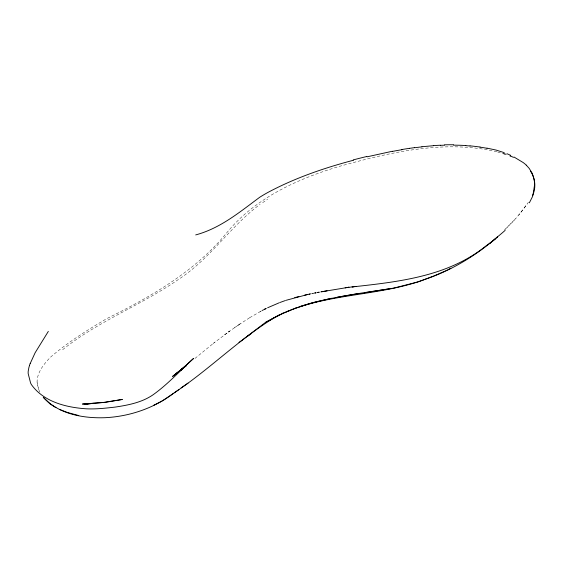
<?xml version="1.0" encoding="UTF-8"?>
<svg xmlns="http://www.w3.org/2000/svg" width="563" height="563" viewBox="0 0 563 563"><rect width="100%" height="100%" fill="white"/><g stroke="black" fill="none" stroke-linecap="round" stroke-linejoin="round"><path stroke-width="0.42" stroke-dasharray="2.81 2.11" d="M525.708 205.889L518.614 215.263M524.237 208.043L527.088 204.031M527.088 204.13L528.432 202.187M522.689 210.14L515.849 218.43M514.202 220.105L504.983 229.549M514.202 220.203L515.849 218.338M512.619 221.899L504.462 229.978M194.967 358.455L214.468 342.48M62.641 349.7C98.258 321.093 141.637 305.047 178.971 279.1C210.217 258.762 230.394 226.298 260.12 204.299M213.011 343.606L229.746 331.044L223.666 335.499M228.254 332.128L240.288 323.718L234.321 327.835M262.625 202.673L267.657 199.295M238.923 324.668L251.028 316.835M249.662 317.694L262.133 310.537M259.986 311.663L261.478 310.882M496.869 151.757C444.453 139.49 390.321 152.221 339.609 166.31C297.088 178.971 254.476 198.345 226.023 233.687C194.376 271.964 150.553 296.828 106.731 318.644C87.251 330.115 67.912 342.184 50.74 356.984C44.125 363.628 36.968 372.495 37.074 382.087M497.685 151.989L505.623 154.543M509.853 156.134L511.26 156.669M39.171 390.645L39.853 392.087M38.235 387.675L39.171 390.736M37.679 385.205L38.235 387.773M37.2 383.03L37.679 385.296M37.074 381.995L37.2 383.129"/><path stroke-width="0.84" d="M30.247 363.438L35.138 352.734L48.327 331.396M532.457 195.671C536.314 188.042 535.314 178.175 530.515 171.194M529.354 202.814L532.288 197.057A56.61 32.943 0.1 0 0 532.992 194.995L534.604 184.657A51.902 30.268 0.1 0 0 534.547 182.75L534.259 180.498A89.32 52.218 -2 0 0 533.597 177.662L532.978 175.579A76.012 44.576 -3 0 0 531.754 172.567M497.636 236.65L489.979 243.315M495.37 238.818C474.489 256.418 450.667 270.789 424.692 279.466M186.656 365.387L172.581 376.429L186.057 365.915M494.75 239.31L497.502 237.107M182.799 368.547L173.735 375.62L185.494 365.964L180.723 370.109L193.602 358.406C180.139 370.658 167.795 384.311 152.918 394.902C141.799 402.496 128.322 405.107 115.246 407.077C105.731 408.175 96.146 409.266 86.554 408.822C66.49 407.535 43.872 401.968 31.584 384.839A33.154 18.846 0.2 0 1 30.585 383.009L28.192 373.663A44.583 25.757 -0.2 0 1 28.22 371.137L28.847 367.738A98.412 56.546 -2.6 0 1 29.473 365.605M242.977 339.531L265.673 322.261L279.931 314.527M181.103 387.893L188.049 383.121M173.446 393.34C153.959 408.252 129.476 416.514 105.056 417.697C83.324 418.478 58.496 414.164 43.302 397.26M176.578 391.257L178.907 389.61M246.911 336.667L250.999 333.789M238.979 342.403L242.977 339.623M174.171 392.805C208.957 369.891 238.501 339.595 274.075 317.877C320.389 292.57 375.437 297.503 424.115 279.734M162.693 400.694L175.818 391.827M265.673 322.353L283.055 313.098M162.088 401.06L153.629 405.325M262.224 310.487L263.716 309.706M448.035 269.684L450.843 268.213M267.608 307.778L279.206 302.788M445.748 270.775L447.275 270.05M444.981 271.141L437.866 274.272M292.978 309.263L296.054 307.87M434.094 275.849L437.226 274.533M292.978 309.164L286.384 311.832M283.055 313.197L289.769 310.487M433.51 276.116L418.689 281.648M296.054 307.961L312.746 302.634L331.628 298.263M279.945 302.493L285.392 300.529M195.692 234.919C220.274 228.325 239.711 212.082 259.67 197.296A182.989 107.371 3.5 0 1 267.911 192.433C294.871 178.028 323.978 168.006 353.48 160.237M418.246 281.852L393.727 288.108L364.289 292.809M286.152 300.283L307.771 294.47M299.34 306.694C328.532 297.363 358.99 293.513 389.167 288.819M294.738 297.63L298.876 296.532M367.034 156.824L392.404 151.25M304.682 295.139L309.671 294.062M309.319 294.139L310.867 293.802M312.001 293.597L313.556 293.288M337.511 297.222L358.504 293.576M316.16 292.767L314.604 293.056L315.885 292.83M317.708 292.486L319.256 292.197L317.546 292.521M320.811 291.908L327.089 290.797M321.705 291.747L348.976 287.25L345.168 287.763L345.562 287.714M409.625 148.336L414.544 147.633M105.527 402.292L122.389 399.456L102.909 402.51L84.422 403.995L89.974 403.629M347.315 287.475C395.437 282.147 446.938 277.545 486.108 245.813A317.849 189.323 2.4 0 0 494.764 239.317M104.788 402.39L82.423 404.051L91.889 403.551L89.791 403.692M356.224 286.391L352.065 286.863L353.93 286.651M421.912 146.739L433.679 145.676M94.014 403.354L85.858 403.882L91.889 403.551M440.407 145.317L444.552 145.191M453.525 145.134L460.168 145.268A98.687 56.335 0.3 0 1 464.644 145.486L465.854 145.557M470.049 145.88L471.731 146.028A107.547 62.24 0.3 0 1 477.769 146.746L480.07 147.027M78.771 415.564L67.321 412.44L59.326 409.357M487.044 148.146L496.017 150.054L504.223 152.65M506.932 153.699L510.669 155.339M513.998 157.014L523.182 162.559A48.939 27.763 1 0 1 526.299 165.163M55.934 407.64L50.03 403.903L43.302 397.351M526.285 165.163L529.241 168.443L531.725 172.574M505.131 230.373A346.921 206.558 2.4 0 1 497.305 237.016M510.078 155.726A140.595 78.377 1.6 0 1 513.4 157.38M503.456 153.368A85.675 49.558 1.2 0 1 506.137 154.382M480.021 147.154A121.27 70.649 0.2 0 1 486.981 148.273M465.826 145.676A124.388 71.29 0.3 0 1 470.014 145.993M444.524 144.818A171.933 100.024 0.3 0 1 453.532 144.761M433.665 145.599A126.921 73.176 0.3 0 1 440.4 145.24M414.593 147.745A173.854 100.721 0.3 0 1 421.954 146.859M401.855 149.54A305.8 177.176 0.3 0 1 409.618 148.315M392.488 151.398A233.652 134.416 0.2 0 1 401.94 149.702M353.212 159.913A482.266 273.076 -0.1 0 1 366.787 156.493M29.424 365.598A83.261 47.989 -1.9 0 1 30.198 363.431M266.039 308.545L264.469 309.312L266.039 308.545"/></g></svg>
